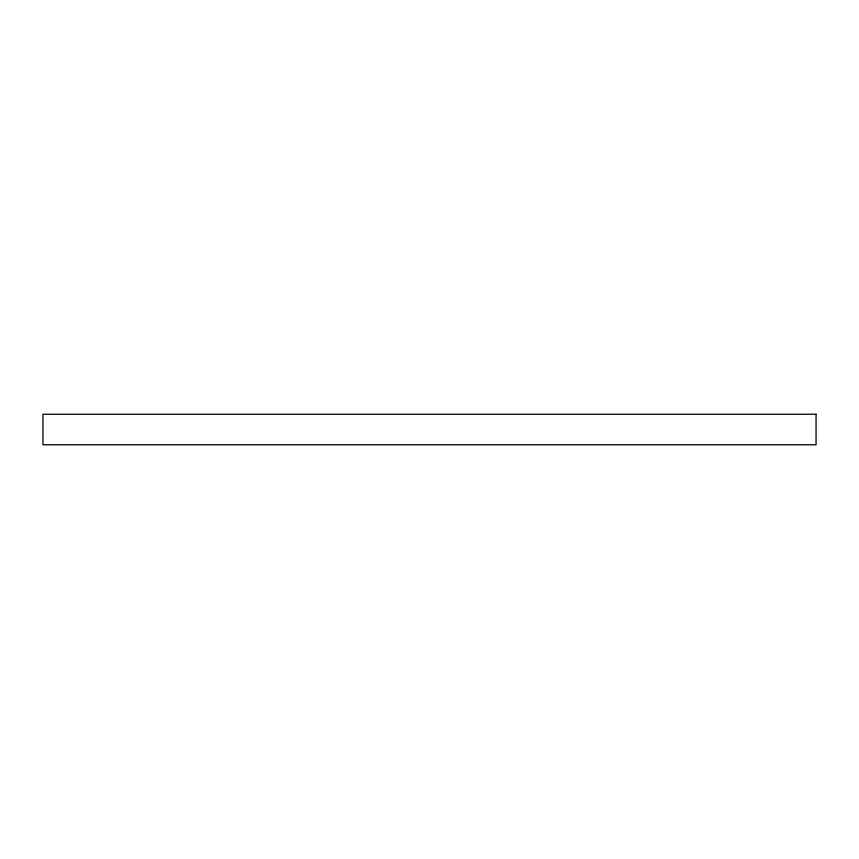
<?xml version="1.0" encoding="UTF-8"?>
<svg xmlns="http://www.w3.org/2000/svg" width="859" height="859" viewBox="0 0 859 859"><rect width="100%" height="100%" fill="white"/><g stroke="black" fill="none" stroke-linecap="round" stroke-linejoin="round"><path stroke-width="1.29" d="M816.05 414.242L42.95 414.242L42.95 444.758L816.05 444.758L816.05 414.242"/></g></svg>
